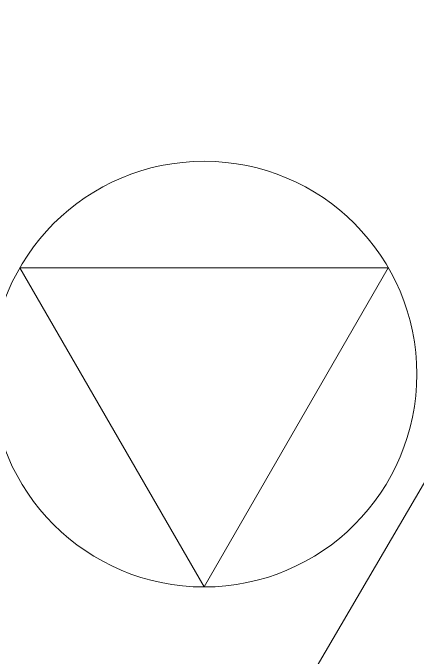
# Model space of a CAD drawing. Header units: metres. Extents: x 0 to 105485, y 0 to 425721.
# Drawn here: x 104929.401 to 104930.541, y 425421.412 to 425423.228 of the extents above; entities that cross this region are included whole.
import ezdxf

# ---------------------------------------------------------------- set-up
doc = ezdxf.new("R2010")
doc.units = ezdxf.units.M
doc.header["$MEASUREMENT"] = 0
for name, color, linetype, lineweight in [('B-XX-MO-ONDERZOEK_SONDERING-G', 90, 'Continuous', 18), ('B-XX-MO-ONDERZOEK_SONDERING-S', 90, 'Continuous', 18), ('B-XX-VH-OPENVERHARDING_SIERBESTRATING-G', 90, 'Continuous', 18), ('B-XX-VH-OPENVERHARDING_STRAATBAKSTEEN-G', 90, 'Continuous', 18)]:
    doc.layers.add(name, color=color, linetype=linetype, lineweight=lineweight)

msp = doc.modelspace()

# ---------------------------------------------------------------- linework, layer by layer
at = {"layer": 'B-XX-MO-ONDERZOEK_SONDERING-G', "color": 0, "true_color": 0x787878}
msp.add_polyline3d([(104930.54, 425422.21, 3.401), (104930.54, 425422.21, -46.356)], dxfattribs=at)
at = {"layer": 'B-XX-MO-ONDERZOEK_SONDERING-S', "ltscale": 0.5}
msp.add_lwpolyline([(104929.4204, 425422.51), (104930.4596, 425422.51), (104929.94, 425421.61)], close=True, dxfattribs=at)
at = {"layer": 'B-XX-MO-ONDERZOEK_SONDERING-S'}
msp.add_circle((104929.94, 425422.21), 0.6, dxfattribs=at)
at = {"layer": 'B-XX-VH-OPENVERHARDING_SIERBESTRATING-G', "ltscale": 0.5}
msp.add_lwpolyline([(104928.611, 425418.575), (104932.161, 425424.636), (104928.967, 425426.493), (104926.206, 425421.684), (104923.38, 425416.685)], dxfattribs=at)
at = {"layer": 'B-XX-VH-OPENVERHARDING_STRAATBAKSTEEN-G', "ltscale": 0.5}
msp.add_lwpolyline([(104929.149, 425418.262), (104932.694, 425424.324), (104932.161, 425424.636), (104928.611, 425418.575)], dxfattribs=at)

doc.saveas('drawing.dxf')
